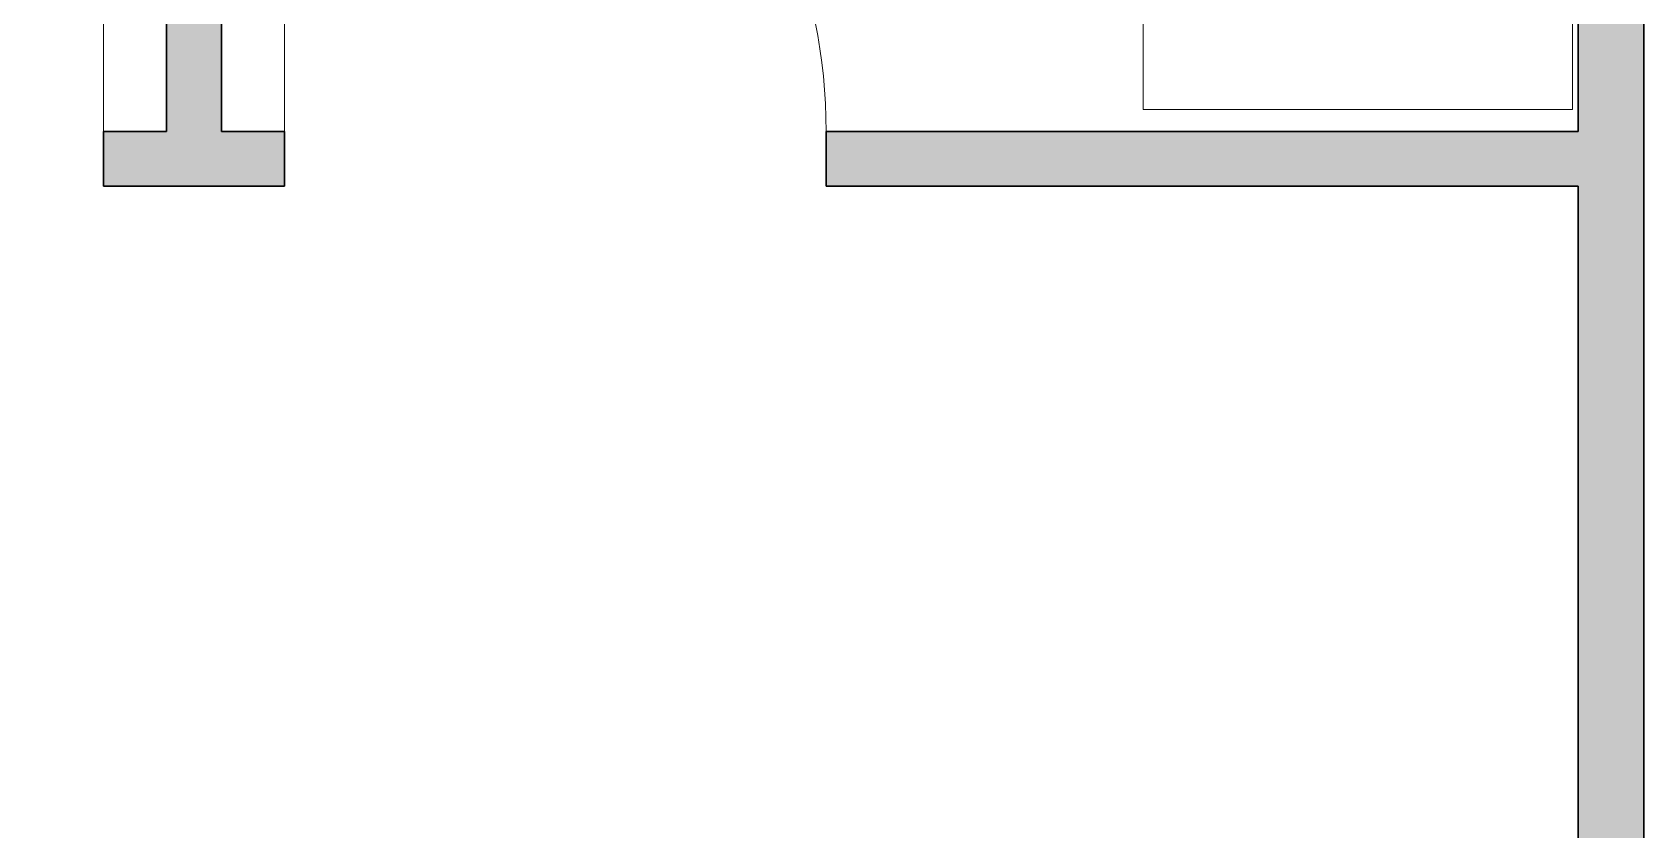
# Model space of a CAD drawing. Header units: millimetres. Extents: x 79795 to 317870, y -36033 to 97293.
# Drawn here: x 164620 to 167624, y 28557 to 30044 of the extents above; entities that cross this region are included whole.
import ezdxf

# ---------------------------------------------------------------- set-up
doc = ezdxf.new("R2010")
doc.units = ezdxf.units.MM
doc.header["$MEASUREMENT"] = 0
for name, color, linetype, lineweight in [('CSM-STL-XX-ZZ-M3-A-XXXX-00001_detached _19_04_21__rvt-1-Level 4$0$A-DOOR', 4, 'CONTINUOUS', 9), ('CSM-STL-XX-ZZ-M3-A-XXXX-00001_detached _19_04_21__rvt-1-Level 4$0$A-WALL-PATT', 7, 'CONTINUOUS', 9), ('CSM-STL-XX-ZZ-M3-A-XXXX-00001_detached _19_04_21__rvt-1-Level 4$0$I-WALL', 7, 'CONTINUOUS', 9), ('I-FURN', 8, 'CONTINUOUS', 9)]:
    doc.layers.add(name, color=color, linetype=linetype, lineweight=lineweight)

msp = doc.modelspace()

# ---------------------------------------------------------------- hatches: boundary and pattern name
at = {"layer": 'CSM-STL-XX-ZZ-M3-A-XXXX-00001_detached _19_04_21__rvt-1-Level 4$0$A-WALL-PATT'}
msp.add_hatch(color=256, dxfattribs=at).paths.add_polyline_path([(164870.8, 29859.3), (164972.8, 29859.3), (164972.8, 34245.3), (164870.8, 34245.3), (164870.8, 30532)], flags=0)
h = msp.add_hatch(color=256, dxfattribs=at)
h.paths.add_polyline_path([(167624.4, 28407.3), (167624.4, 33185.3), (167502.4, 33185.3), (167502.4, 28407.3), (167556.8, 28407.3)], flags=0)
h.paths.add_polyline_path([(167502.4, 34095.3), (167624.4, 34095.3), (167624.4, 34245.3), (167502.4, 34245.3)], flags=0)
h = msp.add_hatch(color=256, dxfattribs=at)
h.paths.add_polyline_path([(167502.4, 29757.3), (167502.4, 29859.3), (166100.3, 29859.3), (166100.3, 29757.3)], flags=0)
h.paths.add_polyline_path([(163743.3, 29757.3), (163743.3, 29859.3), (162118.8, 29859.3), (162118.8, 29757.3), (163371, 29757.3)], flags=0)
h.paths.add_polyline_path([(165090.3, 29757.3), (165090.3, 29859.3), (164753.3, 29859.3), (164753.3, 29757.3)], flags=0)
h.paths.add_polyline_path([(161108.8, 29757.3), (161108.8, 29859.3), (159471.3, 29859.3), (159471.3, 29757.3), (160979.1, 29757.3)], flags=0)
h.paths.add_polyline_path([(158461.3, 29757.3), (158461.3, 29859.3), (156862.8, 29859.3), (156862.8, 29757.3), (157989.2, 29757.3)], flags=0)

# ---------------------------------------------------------------- linework, layer by layer
at = {"layer": 'CSM-STL-XX-ZZ-M3-A-XXXX-00001_detached _19_04_21__rvt-1-Level 4$0$A-DOOR'}
for p, q in [((164753.3, 29859.3), (164753.3, 30869.3)), ((165090.3, 29859.3), (165090.3, 30869.3))]:
    msp.add_line(p, q, dxfattribs=at)
for centre, start, end in [((164753.3, 29859.3), 90, 180), ((165090.3, 29859.3), 0, 90)]:
    msp.add_arc(centre, 1010, start, end, dxfattribs=at)
at = {"layer": 'CSM-STL-XX-ZZ-M3-A-XXXX-00001_detached _19_04_21__rvt-1-Level 4$0$I-WALL', "lineweight": 30}
for p, q in [((164870.8, 34245.3), (164870.8, 29859.3)), ((164972.8, 29859.3), (164972.8, 34245.3)), ((167502.4, 33185.3), (167502.4, 29859.3)), ((167624.4, 28529.3), (167624.4, 33185.3)), ((164870.8, 29859.3), (164753.3, 29859.3)), ((164753.3, 29859.3), (164753.3, 29757.3)), ((165090.3, 29859.3), (164972.8, 29859.3)), ((165090.3, 29757.3), (165090.3, 29859.3)), ((167502.4, 29859.3), (166100.3, 29859.3)), ((166100.3, 29859.3), (166100.3, 29757.3)), ((164753.3, 29757.3), (165090.3, 29757.3)), ((166100.3, 29757.3), (167502.4, 29757.3)), ((167502.4, 29757.3), (167502.4, 28407.3))]:
    msp.add_line(p, q, dxfattribs=at)
at = {"layer": 'I-FURN'}
for p, q in [((166691.4, 30200.1), (166691.4, 29900.1)), ((167491.4, 29900.1), (167491.4, 30200.1)), ((166691.4, 29900.1), (167491.4, 29900.1))]:
    msp.add_line(p, q, dxfattribs=at)

doc.saveas('drawing.dxf')
